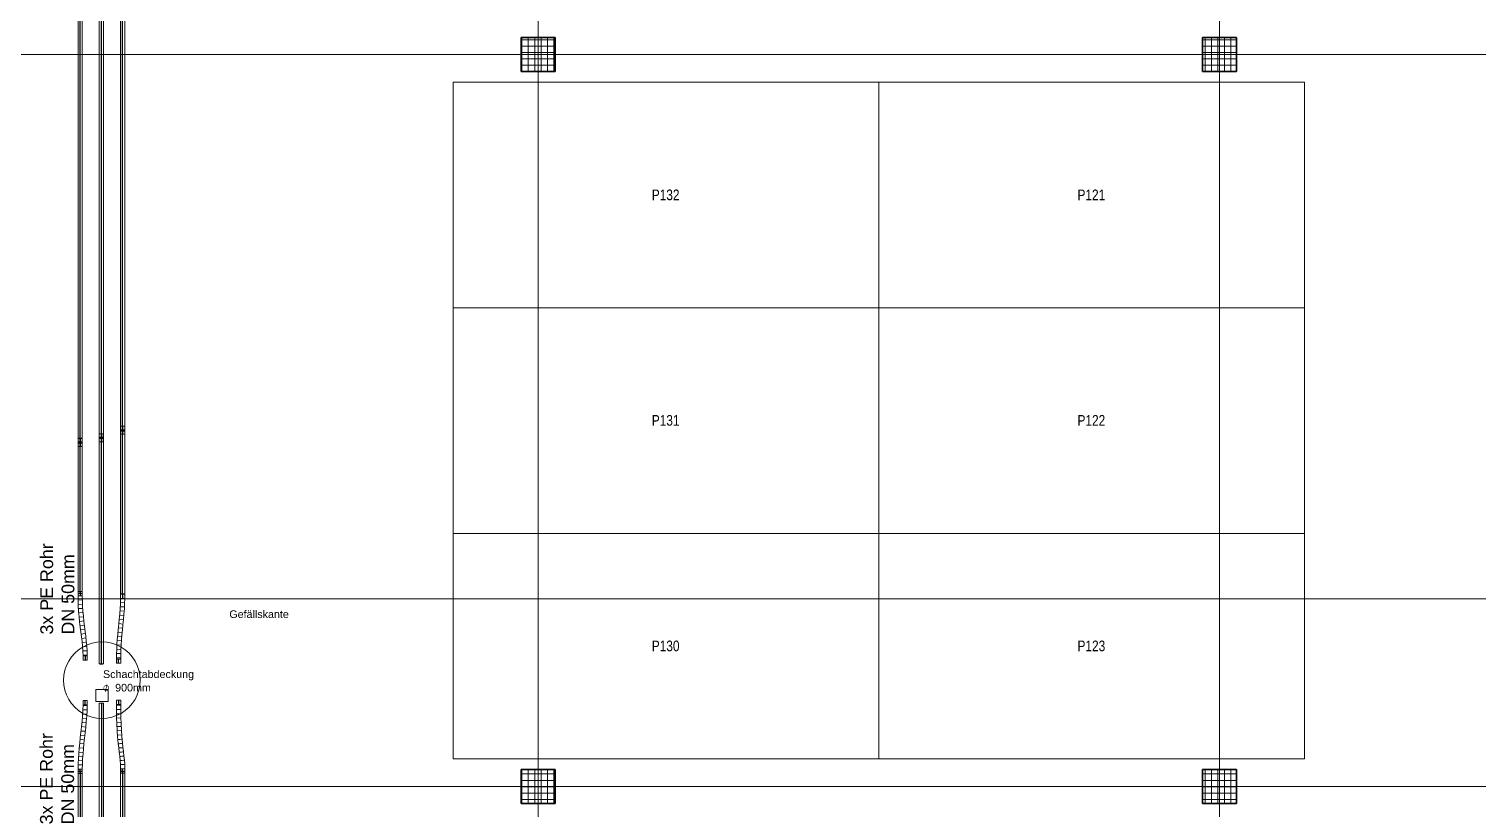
# Model space of a CAD drawing. Extents: x -882 to 937, y -179 to 966.
# Drawn here: x -388.5 to -48.2, y 339.6 to 522.9 of the extents above; entities that cross this region are included whole.
import ezdxf
from ezdxf.lldxf.tags import DXFTag

# ---------------------------------------------------------------- set-up
doc = ezdxf.new("R2010")
doc.units = 0
doc.layers.get('0').update_dxf_attribs({"lineweight": 13})
for name, color, linetype, lineweight in [('A-FLOR-____-OTLN', 7, 'Continuous', 9), ('A-GENM-____-OTLN', 7, 'Continuous', 9), ('C-PRKG-____-IDEN', 7, 'Continuous', 5), ('C-PRKG-____-OTLN', 7, 'Continuous', 9), ('S-COLS-____-MCUT', 7, 'Continuous', 35), ('S-COLS-____-OTLN', 7, 'Continuous', 9), ('S-GRID-____-OTLN', 7, 'Continuous', 5), ('Text', 7, 'Continuous', 5)]:
    doc.layers.add(name, color=color, linetype=linetype, lineweight=lineweight)
doc.layers.add('EL01_WAN_Röhre Boden', color=7, linetype='Continuous', lineweight=13, true_color=0xff6666)
doc.layers.add('EL01_WAN_Röhre Boden Typ', color=1, linetype='Continuous', lineweight=13, true_color=0xff0000)
doc.styles.get("Standard").update_dxf_attribs({"font": 'arial.ttf'})
tags = doc.linetypes.add('_Rasterlinie_', pattern=[0.375, 0.2, -0.05, 0.075, -0.05]).pattern_tags.tags
tags[10:11] = [DXFTag(74, 4), DXFTag(75, 0), DXFTag(340, '0'), DXFTag(46, 1.0), DXFTag(50, 0.0), DXFTag(44, 0.0), DXFTag(45, 0.0)]
tags[8:9] = [DXFTag(74, 4), DXFTag(75, 0), DXFTag(340, '0'), DXFTag(46, 1.0), DXFTag(50, 0.0), DXFTag(44, 0.0), DXFTag(45, 0.0)]
tags[6:7] = [DXFTag(74, 4), DXFTag(75, 0), DXFTag(340, '0'), DXFTag(46, 1.0), DXFTag(50, 0.0), DXFTag(44, 0.0), DXFTag(45, 0.0)]
tags[4:5] = [DXFTag(74, 4), DXFTag(75, 0), DXFTag(340, '0'), DXFTag(46, 1.0), DXFTag(50, 0.0), DXFTag(44, 0.0), DXFTag(45, 0.0)]
tags = doc.linetypes.add('ACAD_ISO03W100', pattern=[30, 12, -18]).pattern_tags.tags
tags[6:7] = [DXFTag(74, 4), DXFTag(75, 0), DXFTag(340, '0'), DXFTag(46, 0.0), DXFTag(50, 0.0), DXFTag(44, 0.0), DXFTag(45, 0.0)]
tags[4:5] = [DXFTag(74, 4), DXFTag(75, 0), DXFTag(340, '0'), DXFTag(46, 0.0), DXFTag(50, 0.0), DXFTag(44, 0.0), DXFTag(45, 0.0)]
tags = doc.linetypes.add('STRICHPUNKT2', pattern=[12.7, 6.35, -3.175, 0, -3.175]).pattern_tags.tags
tags[10:11] = [DXFTag(74, 4), DXFTag(75, 0), DXFTag(340, '0'), DXFTag(46, 0.0), DXFTag(50, 0.0), DXFTag(44, 0.0), DXFTag(45, 0.0)]
tags[8:9] = [DXFTag(74, 4), DXFTag(75, 0), DXFTag(340, '0'), DXFTag(46, 0.0), DXFTag(50, 0.0), DXFTag(44, 0.0), DXFTag(45, 0.0)]
tags[6:7] = [DXFTag(74, 4), DXFTag(75, 0), DXFTag(340, '0'), DXFTag(46, 0.0), DXFTag(50, 0.0), DXFTag(44, 0.0), DXFTag(45, 0.0)]
tags[4:5] = [DXFTag(74, 4), DXFTag(75, 0), DXFTag(340, '0'), DXFTag(46, 0.0), DXFTag(50, 0.0), DXFTag(44, 0.0), DXFTag(45, 0.0)]

# ---------------------------------------------------------------- blocks, each defined once
blk = doc.blocks.new('Referenz-A0UJ2GK4XE', base_point=(-896.79, -159.76))
at = {"layer": 'A-FLOR-____-OTLN', "color": 0, "linetype": 'Continuous', "ltscale": 0.13}
blk.add_line((111.08, 389.05), (-788.92, 389.05), dxfattribs=at)
for major_axis in [(9, 0), (-9, 0)]:
    blk.add_ellipse((-371.42, 369.89), major_axis=major_axis, ratio=0.999794, start_param=0, end_param=3.141593, dxfattribs=at)
at = {"layer": 'A-GENM-____-OTLN', "color": 0, "linetype": 'Continuous', "ltscale": 0.13}
for p, q in [((-380.42, 369.91), (-380.42, 369.89)), ((-362.42, 369.89), (-362.42, 369.91))]:
    blk.add_line(p, q, dxfattribs=at)
for major_axis in [(9, 0), (-9, 0)]:
    blk.add_ellipse((-371.42, 369.89), major_axis=major_axis, ratio=0.999794, start_param=0, end_param=3.141593, dxfattribs=at)
at = {"layer": 'C-PRKG-____-OTLN', "color": 0, "linetype": 'Continuous', "ltscale": 0.13}
for p, q in [((-288.92, 510.37), (-288.92, 457.38)), ((-188.92, 510.37), (-288.92, 510.37)), ((-288.92, 510.37), (-288.92, 510.37)), ((-188.92, 457.38), (-188.92, 510.37)), ((-188.92, 510.37), (-188.92, 510.37)), ((-88.92, 510.37), (-188.92, 510.37)), ((-188.92, 510.37), (-188.92, 457.38)), ((-188.92, 510.37), (-188.92, 510.37)), ((-88.92, 457.38), (-88.92, 510.37)), ((-88.92, 510.37), (-88.92, 510.37)), ((-288.92, 457.38), (-288.92, 404.39)), ((-188.92, 457.38), (-288.92, 457.38)), ((-288.92, 457.38), (-288.92, 457.38)), ((-288.92, 457.38), (-188.92, 457.38)), ((-288.92, 457.38), (-288.92, 457.38)), ((-188.92, 404.39), (-188.92, 457.38)), ((-188.92, 457.38), (-188.92, 457.38)), ((-188.92, 457.38), (-188.92, 457.38)), ((-88.92, 457.38), (-188.92, 457.38)), ((-188.92, 457.38), (-188.92, 404.39)), ((-188.92, 457.38), (-188.92, 457.38)), ((-188.92, 457.38), (-88.92, 457.38)), ((-188.92, 457.38), (-188.92, 457.38)), ((-88.92, 404.39), (-88.92, 457.38)), ((-88.92, 457.38), (-88.92, 457.38)), ((-88.92, 457.38), (-88.92, 457.38)), ((-288.92, 404.39), (-288.92, 351.4)), ((-188.92, 404.39), (-288.92, 404.39)), ((-188.92, 404.39), (-288.92, 404.39)), ((-288.92, 404.39), (-288.92, 351.4)), ((-288.92, 351.4), (-288.92, 404.39)), ((-288.92, 404.39), (-188.92, 404.39)), ((-288.92, 404.39), (-288.92, 404.39)), ((-288.92, 404.39), (-188.92, 404.39)), ((-288.92, 404.39), (-288.92, 404.39)), ((-188.92, 404.39), (-188.92, 351.4)), ((-88.92, 404.39), (-188.92, 404.39)), ((-88.92, 404.39), (-188.92, 404.39)), ((-188.92, 404.39), (-188.92, 351.4)), ((-188.92, 351.4), (-188.92, 404.39)), ((-188.92, 404.39), (-88.92, 404.39)), ((-188.92, 404.39), (-188.92, 404.39)), ((-188.92, 404.39), (-188.92, 351.4)), ((-188.92, 351.4), (-188.92, 404.39)), ((-188.92, 404.39), (-188.92, 351.4)), ((-188.92, 404.39), (-188.92, 404.39)), ((-188.92, 404.39), (-188.92, 404.39)), ((-188.92, 404.39), (-88.92, 404.39)), ((-188.92, 404.39), (-188.92, 404.39)), ((-88.92, 404.39), (-88.92, 351.4)), ((-88.92, 351.4), (-88.92, 404.39)), ((-88.92, 404.39), (-88.92, 351.4)), ((-88.92, 404.39), (-88.92, 404.39)), ((-88.92, 404.39), (-88.92, 404.39)), ((-188.92, 351.4), (-288.92, 351.4)), ((-288.92, 351.4), (-188.92, 351.4)), ((-188.92, 351.4), (-288.92, 351.4)), ((-288.92, 351.4), (-288.92, 351.4)), ((-88.92, 351.4), (-188.92, 351.4)), ((-188.92, 351.4), (-88.92, 351.4)), ((-88.92, 351.4), (-188.92, 351.4)), ((-188.92, 351.4), (-188.92, 351.4)), ((-188.92, 351.4), (-188.92, 351.4)), ((-88.92, 351.4), (-88.92, 351.4))]:
    blk.add_line(p, q, dxfattribs=at)
at = {"layer": 'S-COLS-____-MCUT', "color": 0, "linetype": 'Continuous', "ltscale": 0.35}
for p, q in [((-264.92, 520.9), (-272.92, 520.9)), ((-272.92, 520.9), (-272.92, 512.9)), ((-264.92, 512.9), (-264.92, 520.9)), ((-104.92, 520.9), (-112.92, 520.9)), ((-112.92, 520.9), (-112.92, 512.9)), ((-104.92, 512.9), (-104.92, 520.9)), ((-272.92, 512.9), (-264.92, 512.9)), ((-112.92, 512.9), (-104.92, 512.9)), ((-264.92, 348.9), (-272.92, 348.9)), ((-272.92, 348.9), (-272.92, 340.9)), ((-264.92, 340.9), (-264.92, 348.9)), ((-104.92, 348.9), (-112.92, 348.9)), ((-112.92, 348.9), (-112.92, 340.9)), ((-104.92, 340.9), (-104.92, 348.9)), ((-272.92, 340.9), (-264.92, 340.9)), ((-112.92, 340.9), (-104.92, 340.9))]:
    blk.add_line(p, q, dxfattribs=at)
at = {"layer": 'S-COLS-____-OTLN', "color": 0, "linetype": 'Continuous', "ltscale": 0.13}
for p, q in [((-272.76, 512.9), (-272.76, 520.9)), ((-271.26, 512.9), (-271.26, 520.9)), ((-269.76, 512.9), (-269.76, 520.9)), ((-268.26, 512.9), (-268.26, 520.9)), ((-266.76, 512.9), (-266.76, 520.9)), ((-265.26, 512.9), (-265.26, 520.9)), ((-112.26, 512.9), (-112.26, 520.9)), ((-110.76, 512.9), (-110.76, 520.9)), ((-109.26, 512.9), (-109.26, 520.9)), ((-107.76, 512.9), (-107.76, 520.9)), ((-106.26, 512.9), (-106.26, 520.9)), ((-272.92, 520.37), (-264.92, 520.37)), ((-272.92, 518.87), (-264.92, 518.87)), ((-272.92, 517.37), (-264.92, 517.37)), ((-112.92, 520.37), (-104.92, 520.37)), ((-112.92, 518.87), (-104.92, 518.87)), ((-112.92, 517.37), (-104.92, 517.37)), ((-272.92, 515.87), (-264.92, 515.87)), ((-272.92, 514.37), (-264.92, 514.37)), ((-112.92, 515.87), (-104.92, 515.87)), ((-112.92, 514.37), (-104.92, 514.37)), ((-272.92, 347.87), (-264.92, 347.87)), ((-272.76, 340.9), (-272.76, 348.9)), ((-271.26, 340.9), (-271.26, 348.9)), ((-269.76, 340.9), (-269.76, 348.9)), ((-268.26, 340.9), (-268.26, 348.9)), ((-266.76, 340.9), (-266.76, 348.9)), ((-265.26, 340.9), (-265.26, 348.9)), ((-112.92, 347.87), (-104.92, 347.87)), ((-112.26, 340.9), (-112.26, 348.9)), ((-110.76, 340.9), (-110.76, 348.9)), ((-109.26, 340.9), (-109.26, 348.9)), ((-107.76, 340.9), (-107.76, 348.9)), ((-106.26, 340.9), (-106.26, 348.9)), ((-272.92, 346.37), (-264.92, 346.37)), ((-272.92, 344.87), (-264.92, 344.87)), ((-112.92, 346.37), (-104.92, 346.37)), ((-112.92, 344.87), (-104.92, 344.87)), ((-272.92, 343.37), (-264.92, 343.37)), ((-272.92, 341.87), (-264.92, 341.87)), ((-112.92, 343.37), (-104.92, 343.37)), ((-112.92, 341.87), (-104.92, 341.87))]:
    blk.add_line(p, q, dxfattribs=at)
at = {"layer": 'S-GRID-____-OTLN', "color": 0, "linetype": '_Rasterlinie_', "ltscale": 0.13}
for p, q in [((-268.92, 109.1), (-268.92, 949.68)), ((-108.92, 109.1), (-108.92, 949.68)), ((-850.37, 516.9), (51.5, 516.9)), ((-850.37, 344.9), (51.5, 344.9))]:
    blk.add_line(p, q, dxfattribs=at)
at = {"layer": 'C-PRKG-____-IDEN', "color": 0, "linetype": 'Continuous', "ltscale": 0.13, "char_height": 2.5, "attachment_point": 1}
for s, insert in [('{\\W0.8;\\fArial;P132}', (-242.26, 485.18)), ('{\\W0.8;\\fArial;P121}', (-142.26, 485.18)), ('{\\W0.8;\\fArial;P131}', (-242.26, 432.2)), ('{\\W0.8;\\fArial;P122}', (-142.26, 432.2)), ('{\\W0.8;\\fArial;P130}', (-242.26, 379.21)), ('{\\W0.8;\\fArial;P123}', (-142.26, 379.21))]:
    blk.add_mtext(s, dxfattribs=dict(at, insert=insert))
at = {"layer": 'Text', "color": 0, "linetype": 'Continuous', "ltscale": 0.13, "char_height": 1.8, "attachment_point": 1}
for s, insert in [('{\\fArial;Gefällskante}', (-341.49, 386.31)), ('{\\fArial;Schachtabdeckung}', (-371.16, 372.22)), ('{\\fSegoe UI Symbol;⌀}', (-371.16, 369.05)), ('{\\fArial;900mm}', (-368.31, 369.05))]:
    blk.add_mtext(s, dxfattribs=dict(at, insert=insert))
blk = doc.blocks.new('Bauteilbeschriftung-A0UJ2GKAXE', base_point=(-385.89, 380.63))
at = {"color": 0, "lineweight": -2, "char_height": 3, "attachment_point": 1, "rotation": 90}
for s, insert in [('{\\fArial;3x PE Rohr}', (-385.89, 380.63)), ('{\\fArial;DN 50mm}', (-380.89, 380.63))]:
    blk.add_mtext(s, dxfattribs=dict(at, insert=insert))
blk = doc.blocks.new('Bauteilbeschriftung-A0UJ2GKWXE', base_point=(-385.96, 336.04))
at = {"color": 0, "lineweight": -2, "char_height": 3, "attachment_point": 1, "rotation": 90}
for s, insert in [('{\\fArial;3x PE Rohr}', (-385.96, 336.04)), ('{\\fArial;DN 50mm}', (-380.96, 336.04))]:
    blk.add_mtext(s, dxfattribs=dict(at, insert=insert))
blk = doc.blocks.new('Steckverbinder-A0UJ2GLEXE', base_point=(-377.02, 424.81))
at = {"color": 0, "linetype": 'ByBlock', "lineweight": -2, "ltscale": 0.13}
for p, q in [((-377.01, 426.72), (-377.01, 424.82)), ((-376.03, 426.72), (-376.03, 424.82))]:
    blk.add_line(p, q, dxfattribs=at)
at = {"color": 0, "linetype": 'STRICHPUNKT2', "lineweight": 25, "ltscale": 0.25}
blk.add_line((-376.52, 426.72), (-376.52, 424.82), dxfattribs=at)
at = {"color": 0, "linetype": 'ByBlock', "lineweight": -2, "ltscale": 0.13, "extrusion": (0, 0, -1)}
blk.add_ellipse((-376.52, 425.77), major_axis=(0.5, 0), ratio=0.018535, dxfattribs=at)
at = {"color": 0, "linetype": 'ByBlock', "lineweight": -2, "ltscale": 0.13}
for centre in [(-376.52, 426.72), (-376.52, 424.82)]:
    blk.add_ellipse(centre, major_axis=(-0.49, 0), ratio=0.018535, dxfattribs=at)
blk = doc.blocks.new('Wickelfalzrohr-A0UJ2GLGXE', base_point=(-367.99, 373.87))
at = {"color": 0, "linetype": 'ByBlock', "lineweight": -2, "ltscale": 0.13}
for p, q in [((-367.99, 374.87), (-367.99, 373.87)), ((-367.7, 374.87), (-367.99, 374.87)), ((-367.29, 374.87), (-367.7, 374.87)), ((-366.99, 374.87), (-367.29, 374.87)), ((-366.99, 373.87), (-366.99, 374.87)), ((-367.7, 373.87), (-367.99, 373.87)), ((-367.28, 373.87), (-367.7, 373.87)), ((-366.99, 373.87), (-367.28, 373.87))]:
    blk.add_line(p, q, dxfattribs=at)
at = {"color": 0, "linetype": 'STRICHPUNKT2', "lineweight": 25, "ltscale": 0.25}
blk.add_line((-367.49, 373.87), (-367.49, 374.87), dxfattribs=at)
blk = doc.blocks.new('Flexrohr-A0UJ2GLWXE', base_point=(-367.99, 374.87))
at = {"color": 0, "linetype": 'ByBlock', "lineweight": -2, "ltscale": 0.13}
for p, q in [((-367.06, 389.12), (-367.08, 387.91)), ((-367.05, 388.14), (-366.11, 388.11)), ((-366.06, 389.12), (-366.08, 387.87)), ((-367.23, 385.47), (-367.34, 384.25)), ((-367.14, 386.69), (-367.23, 385.47)), ((-367.23, 385.17), (-366.29, 385.09)), ((-367.15, 386.16), (-366.22, 386.09)), ((-367.08, 387.91), (-367.14, 386.69)), ((-367.09, 387.15), (-366.15, 387.1)), ((-366.24, 385.39), (-366.35, 384.16)), ((-366.15, 386.63), (-366.24, 385.39)), ((-366.08, 387.87), (-366.15, 386.63)), ((-367.59, 381.8), (-367.7, 380.65)), ((-367.47, 383.03), (-367.59, 381.8)), ((-367.52, 382.19), (-366.58, 382.1)), ((-367.34, 384.25), (-367.47, 383.03)), ((-367.42, 383.19), (-366.48, 383.09)), ((-367.32, 384.18), (-366.39, 384.09)), ((-366.59, 381.7), (-366.7, 380.56)), ((-366.47, 382.93), (-366.59, 381.7)), ((-366.35, 384.16), (-366.47, 382.93)), ((-367.88, 378.34), (-367.94, 377.19)), ((-367.8, 379.5), (-367.88, 378.34)), ((-367.86, 378.19), (-366.92, 378.13)), ((-367.7, 380.65), (-367.8, 379.5)), ((-367.79, 379.19), (-366.85, 379.12)), ((-367.71, 380.19), (-366.77, 380.11)), ((-367.62, 381.19), (-366.68, 381.11)), ((-366.88, 378.28), (-366.94, 377.14)), ((-366.8, 379.42), (-366.88, 378.28)), ((-366.7, 380.56), (-366.8, 379.42)), ((-367.98, 376.03), (-367.99, 374.87)), ((-367.99, 374.87), (-366.99, 374.87)), ((-367.94, 377.19), (-367.98, 376.03)), ((-367.96, 375.16), (-367.02, 375.16)), ((-367.95, 376.17), (-367.01, 376.15)), ((-367.91, 377.18), (-366.97, 377.14)), ((-366.98, 376.01), (-366.99, 374.87)), ((-366.94, 377.14), (-366.98, 376.01))]:
    blk.add_line(p, q, dxfattribs=at)
at = {"color": 0, "linetype": 'ByBlock', "lineweight": -2, "ltscale": 0.13, "extrusion": (0, 0, -1)}
blk.add_ellipse((-366.56, 389.12), major_axis=(0.5, -0.002), ratio=0.02525, dxfattribs=at)
blk = doc.blocks.new('Wickelfalzrohr-A0UJ2GM2XE', base_point=(-372.05, 426.99))
at = {"color": 0, "linetype": 'ByBlock', "lineweight": -2, "ltscale": 0.13}
for p, q in [((-372.05, 546.98), (-372.05, 427)), ((-371.05, 546.98), (-371.05, 427))]:
    blk.add_line(p, q, dxfattribs=at)
at = {"color": 0, "linetype": 'STRICHPUNKT2', "lineweight": 25, "ltscale": 0.25}
blk.add_line((-371.55, 427), (-371.55, 546.98), dxfattribs=at)
at = {"color": 0, "linetype": 'ByBlock', "lineweight": -2, "ltscale": 0.13}
for centre in [(-371.55, 546.98), (-371.55, 427)]:
    blk.add_ellipse(centre, major_axis=(0.5, 0), ratio=0.018535, dxfattribs=at)
blk = doc.blocks.new('Wickelfalzrohr-A0UJ2GM8XE', base_point=(-377.02, 248.56))
at = {"color": 0, "linetype": 'ByBlock', "lineweight": -2, "ltscale": 0.13}
for p, q in [((-377.02, 248.58), (-377.02, 348.5)), ((-376.02, 248.58), (-376.02, 348.5))]:
    blk.add_line(p, q, dxfattribs=at)
at = {"color": 0, "linetype": 'STRICHPUNKT2', "lineweight": 25, "ltscale": 0.25}
blk.add_line((-376.52, 348.5), (-376.52, 248.58), dxfattribs=at)
at = {"color": 0, "linetype": 'ByBlock', "lineweight": -2, "ltscale": 0.13}
for centre in [(-376.52, 348.5), (-376.52, 248.58)]:
    blk.add_ellipse(centre, major_axis=(-0.5, 0), ratio=0.041259, dxfattribs=at)
blk = doc.blocks.new('Wickelfalzrohr-A0UJ2GMEXE', base_point=(-367.05, 258.56))
at = {"color": 0, "linetype": 'ByBlock', "lineweight": -2, "ltscale": 0.13}
for p, q in [((-367.05, 258.58), (-367.05, 348.49)), ((-366.05, 258.58), (-366.05, 348.49))]:
    blk.add_line(p, q, dxfattribs=at)
at = {"color": 0, "linetype": 'STRICHPUNKT2', "lineweight": 25, "ltscale": 0.25}
blk.add_line((-366.55, 348.49), (-366.55, 258.58), dxfattribs=at)
at = {"color": 0, "linetype": 'ByBlock', "lineweight": -2, "ltscale": 0.13}
for centre in [(-366.55, 348.49), (-366.55, 258.58)]:
    blk.add_ellipse(centre, major_axis=(-0.5, 0), ratio=0.045864, dxfattribs=at)
blk = doc.blocks.new('Flexrohr-A0UJ2GMGXE', base_point=(-367.99, 349.08))
at = {"color": 0, "linetype": 'ByBlock', "lineweight": -2, "ltscale": 0.13}
for p, q in [((-366.99, 364.21), (-367.99, 364.21)), ((-367.99, 362.68), (-367.99, 364.21)), ((-366.99, 362.69), (-366.99, 364.21)), ((-367.97, 361.15), (-367.99, 362.68)), ((-367.92, 359.62), (-367.97, 361.15)), ((-367.02, 364.02), (-367.96, 364.02)), ((-367.02, 363.02), (-367.96, 363.02)), ((-367.01, 362.03), (-367.95, 362.01)), ((-366.99, 361.03), (-367.93, 361.01)), ((-366.97, 361.18), (-366.99, 362.69)), ((-366.92, 359.66), (-366.97, 361.18)), ((-367.84, 358.09), (-367.92, 359.62)), ((-366.96, 360.04), (-367.9, 360)), ((-366.92, 359.05), (-367.86, 359)), ((-367.73, 356.57), (-367.84, 358.09)), ((-366.87, 358.05), (-367.81, 357.99)), ((-366.84, 358.16), (-366.92, 359.66)), ((-366.74, 356.65), (-366.84, 358.16)), ((-366.8, 357.06), (-367.73, 356.99)), ((-367.59, 355.04), (-367.73, 356.57)), ((-367.47, 354.03), (-367.59, 355.04)), ((-367.35, 353.03), (-367.47, 354.03)), ((-366.59, 355.15), (-366.74, 356.65)), ((-366.48, 354.15), (-366.59, 355.15)), ((-366.35, 353.15), (-366.48, 354.15)), ((-367.23, 352.04), (-367.35, 353.03)), ((-367.14, 351.05), (-367.23, 352.04)), ((-367.07, 350.07), (-367.14, 351.05)), ((-366.24, 352.14), (-366.35, 353.15)), ((-366.14, 351.13), (-366.24, 352.14)), ((-366.07, 350.11), (-366.14, 351.13)), ((-367.05, 349.08), (-367.07, 350.07)), ((-366.05, 349.08), (-367.05, 349.08)), ((-366.1, 350.1), (-367.04, 350.06)), ((-366.05, 349.08), (-366.07, 350.11))]:
    blk.add_line(p, q, dxfattribs=at)
at = {"color": 0, "linetype": 'ByBlock', "lineweight": -2, "ltscale": 0.13, "extrusion": (0, 0, -1)}
for centre, major_axis, ratio in [((-367.18, 356.03), (0.498, 0.046), 0.059528), ((-367.08, 355.04), (0.497, 0.052), 0.070296), ((-366.97, 354.05), (0.496, 0.059), 0.082615), ((-366.85, 353.06), (0.497, 0.059), 0.083714), ((-366.73, 352.07), (0.497, 0.052), 0.075983), ((-366.64, 351.08), (0.498, 0.04), 0.05927)]:
    blk.add_ellipse(centre, major_axis=major_axis, ratio=ratio, start_param=0.348166, end_param=2.793427, dxfattribs=at)
blk = doc.blocks.new('Flexrohr-A0UJ2GN0XE', base_point=(-377.02, 348.97))
at = {"color": 0, "linetype": 'ByBlock', "lineweight": -2, "ltscale": 0.13}
for p, q in [((-376.07, 360.25), (-375.96, 361.54)), ((-375.04, 360.9), (-375.98, 360.97)), ((-375.96, 361.54), (-375.89, 362.83)), ((-374.97, 361.9), (-375.91, 361.96)), ((-375.89, 362.83), (-375.86, 364.12)), ((-374.86, 364.11), (-375.86, 364.12)), ((-374.91, 362.91), (-375.85, 362.95)), ((-374.89, 363.93), (-375.83, 363.93)), ((-375.08, 360.16), (-374.96, 361.47)), ((-374.96, 361.47), (-374.89, 362.79)), ((-374.89, 362.79), (-374.86, 364.11)), ((-376.5, 356.37), (-376.35, 357.66)), ((-376.35, 357.66), (-376.2, 358.96)), ((-376.2, 358.96), (-376.07, 360.25)), ((-375.24, 358.9), (-376.17, 359)), ((-375.13, 359.9), (-376.07, 359.99)), ((-375.51, 356.25), (-375.36, 357.55)), ((-375.36, 357.55), (-375.21, 358.85)), ((-375.21, 358.85), (-375.08, 360.16)), ((-376.76, 353.92), (-376.63, 355.14)), ((-375.78, 353.94), (-376.72, 354.03)), ((-376.63, 355.14), (-376.5, 356.37)), ((-375.68, 354.93), (-376.62, 355.03)), ((-375.57, 355.92), (-376.51, 356.02)), ((-375.46, 356.91), (-376.4, 357.02)), ((-375.76, 353.83), (-375.64, 355.04)), ((-375.64, 355.04), (-375.51, 356.25)), ((-377, 350.23), (-376.94, 351.47)), ((-376.94, 351.47), (-376.86, 352.69)), ((-375.99, 350.97), (-376.93, 351.02)), ((-375.94, 351.96), (-376.88, 352.02)), ((-376.86, 352.69), (-376.76, 353.92)), ((-375.87, 352.95), (-376.8, 353.02)), ((-376, 350.2), (-375.95, 351.41)), ((-375.95, 351.41), (-375.86, 352.62)), ((-375.86, 352.62), (-375.76, 353.83)), ((-377.02, 349), (-377, 350.23)), ((-376.03, 349.98), (-376.97, 350.01)), ((-376.02, 348.99), (-376, 350.2))]:
    blk.add_line(p, q, dxfattribs=at)
blk.add_ellipse((-375.82, 357.95), major_axis=(-0.497, 0.056), ratio=0.050061, start_param=0.348166, end_param=2.793427, dxfattribs=at)
blk.add_ellipse((-376.52, 349), major_axis=(-0.5, 0.002), ratio=0.041259, dxfattribs=at)
blk = doc.blocks.new('Steckverbinder-A0UJ2GN4XE', base_point=(-367.05, 427.7))
at = {"color": 0, "linetype": 'ByBlock', "lineweight": -2, "ltscale": 0.13}
for p, q in [((-367.04, 429.61), (-367.04, 427.71)), ((-366.06, 429.61), (-366.06, 427.71))]:
    blk.add_line(p, q, dxfattribs=at)
at = {"color": 0, "linetype": 'STRICHPUNKT2', "lineweight": 25, "ltscale": 0.25}
blk.add_line((-366.55, 429.61), (-366.55, 427.71), dxfattribs=at)
at = {"color": 0, "linetype": 'ByBlock', "lineweight": -2, "ltscale": 0.13}
for centre in [(-366.55, 429.61), (-366.55, 427.71)]:
    blk.add_ellipse(centre, major_axis=(-0.49, 0), ratio=0.012339, dxfattribs=at)
at = {"color": 0, "linetype": 'ByBlock', "lineweight": -2, "ltscale": 0.13, "extrusion": (0, 0, -1)}
blk.add_ellipse((-366.55, 428.66), major_axis=(0.5, 0), ratio=0.012339, dxfattribs=at)
blk = doc.blocks.new('Wickelfalzrohr-A0UJ2GNGXE', base_point=(-367.05, 428.74))
at = {"color": 0, "linetype": 'ByBlock', "lineweight": -2, "ltscale": 0.13}
for p, q in [((-367.05, 548.73), (-367.05, 428.74)), ((-366.05, 548.73), (-366.05, 428.74))]:
    blk.add_line(p, q, dxfattribs=at)
at = {"color": 0, "linetype": 'STRICHPUNKT2', "lineweight": 25, "ltscale": 0.25}
blk.add_line((-366.55, 428.74), (-366.55, 548.73), dxfattribs=at)
at = {"color": 0, "linetype": 'ByBlock', "lineweight": -2, "ltscale": 0.13}
for centre in [(-366.55, 548.73), (-366.55, 428.74)]:
    blk.add_ellipse(centre, major_axis=(0.5, 0), ratio=0.012339, dxfattribs=at)
blk = doc.blocks.new('Wickelfalzrohr-A0UJ2GNQXE', base_point=(-367.05, 390.16))
at = {"color": 0, "linetype": 'ByBlock', "lineweight": -2, "ltscale": 0.13}
for p, q in [((-367.05, 428.44), (-367.05, 390.16)), ((-366.05, 428.44), (-366.05, 390.16))]:
    blk.add_line(p, q, dxfattribs=at)
at = {"color": 0, "linetype": 'STRICHPUNKT2', "lineweight": 25, "ltscale": 0.25}
blk.add_line((-366.55, 390.16), (-366.55, 428.44), dxfattribs=at)
at = {"color": 0, "linetype": 'ByBlock', "lineweight": -2, "ltscale": 0.13}
for centre in [(-366.55, 428.44), (-366.55, 390.16)]:
    blk.add_ellipse(centre, major_axis=(0.5, 0), ratio=0.012339, dxfattribs=at)
blk = doc.blocks.new('Wickelfalzrohr-A0UJ2GO2XE', base_point=(-367.06, 389.11))
at = {"color": 0, "linetype": 'ByBlock', "lineweight": -2, "ltscale": 0.13}
for p, q in [((-367.06, 389.12), (-367.05, 390.12)), ((-366.06, 389.12), (-366.05, 390.12))]:
    blk.add_line(p, q, dxfattribs=at)
at = {"color": 0, "linetype": 'STRICHPUNKT2', "lineweight": 25, "ltscale": 0.25}
blk.add_line((-366.55, 390.12), (-366.56, 389.12), dxfattribs=at)
at = {"color": 0, "linetype": 'ByBlock', "lineweight": -2, "ltscale": 0.13}
for centre in [(-366.56, 389.12), (-366.55, 390.12)]:
    blk.add_ellipse(centre, major_axis=(-0.5, 0.002), ratio=0.02525, dxfattribs=at)
blk = doc.blocks.new('Wickelfalzrohr-A0UJ2GO4XE', base_point=(-375.86, 364.11))
at = {"color": 0, "linetype": 'ByBlock', "lineweight": -2, "ltscale": 0.13}
for p, q in [((-375.85, 365.12), (-375.86, 364.12)), ((-375.56, 365.12), (-375.85, 365.12)), ((-375.14, 365.11), (-375.56, 365.12)), ((-374.85, 365.11), (-375.14, 365.11)), ((-374.86, 364.11), (-374.85, 365.11)), ((-375.56, 364.12), (-375.86, 364.12)), ((-375.15, 364.11), (-375.56, 364.12)), ((-374.86, 364.11), (-375.15, 364.11))]:
    blk.add_line(p, q, dxfattribs=at)
at = {"color": 0, "linetype": 'STRICHPUNKT2', "lineweight": 25, "ltscale": 0.25}
blk.add_line((-375.36, 364.11), (-375.35, 365.11), dxfattribs=at)
blk = doc.blocks.new('Bodendose (multi) UP-A0UJ2GO6XE', base_point=(-372.81, 364.9))
at = {"color": 0, "linetype": 'ByBlock', "lineweight": -2, "ltscale": 0.13}
for p, q in [((-372.81, 367.74), (-369.97, 367.74)), ((-372.81, 364.9), (-372.81, 367.74)), ((-369.97, 367.74), (-369.97, 364.9)), ((-369.97, 364.9), (-372.81, 364.9))]:
    blk.add_line(p, q, dxfattribs=at)
blk = doc.blocks.new('Wickelfalzrohr-A0UJ2GOAXE', base_point=(-377.03, 389.74))
at = {"color": 0, "linetype": 'ByBlock', "lineweight": -2, "ltscale": 0.13}
for p, q in [((-377.02, 390.74), (-377.03, 389.74)), ((-377.03, 389.74), (-376.73, 389.74)), ((-377.02, 390.74), (-376.73, 390.74)), ((-376.73, 390.74), (-376.31, 390.74)), ((-376.73, 389.74), (-376.32, 389.74)), ((-376.32, 389.74), (-376.03, 389.74)), ((-376.31, 390.74), (-376.02, 390.74)), ((-376.03, 389.74), (-376.02, 390.74))]:
    blk.add_line(p, q, dxfattribs=at)
at = {"color": 0, "linetype": 'STRICHPUNKT2', "lineweight": 25, "ltscale": 0.25}
blk.add_line((-376.52, 390.74), (-376.53, 389.74), dxfattribs=at)
blk = doc.blocks.new('Wickelfalzrohr-A0UJ2GOEXE', base_point=(-375.86, 374.63))
at = {"color": 0, "linetype": 'ByBlock', "lineweight": -2, "ltscale": 0.13}
for p, q in [((-375.86, 375.63), (-375.85, 374.63)), ((-375.86, 375.63), (-375.56, 375.63)), ((-375.85, 374.63), (-375.56, 374.63)), ((-375.56, 375.63), (-375.15, 375.63)), ((-375.56, 374.63), (-375.14, 374.63)), ((-375.15, 375.63), (-374.86, 375.63)), ((-375.14, 374.63), (-374.85, 374.63)), ((-374.85, 374.63), (-374.86, 375.63))]:
    blk.add_line(p, q, dxfattribs=at)
at = {"color": 0, "linetype": 'STRICHPUNKT2', "lineweight": 25, "ltscale": 0.25}
blk.add_line((-375.36, 375.63), (-375.35, 374.63), dxfattribs=at)
blk = doc.blocks.new('Flexrohr-A0UJ2GOKXE', base_point=(-377.03, 375.63))
at = {"color": 0, "linetype": 'ByBlock', "lineweight": -2, "ltscale": 0.13}
for p, q in [((-377.03, 389.74), (-376.03, 389.74)), ((-377.03, 389.74), (-377.01, 388.51)), ((-377.01, 388.51), (-376.96, 387.28)), ((-376.98, 388.73), (-376.04, 388.75)), ((-376.03, 389.74), (-376.01, 388.53)), ((-376.01, 388.53), (-375.96, 387.33)), ((-376.96, 387.28), (-376.88, 386.05)), ((-376.95, 387.72), (-376.01, 387.76)), ((-376.9, 386.71), (-375.96, 386.77)), ((-376.88, 386.05), (-376.78, 384.82)), ((-376.82, 385.71), (-375.89, 385.78)), ((-376.78, 384.82), (-376.65, 383.6)), ((-376.73, 384.7), (-375.8, 384.79)), ((-375.96, 387.33), (-375.89, 386.12)), ((-375.89, 386.12), (-375.78, 384.92)), ((-375.78, 384.92), (-375.65, 383.71)), ((-376.65, 383.6), (-376.5, 382.38)), ((-376.63, 383.7), (-375.69, 383.81)), ((-376.51, 382.71), (-375.58, 382.82)), ((-376.5, 382.38), (-376.36, 381.24)), ((-376.39, 381.71), (-375.45, 381.83)), ((-376.36, 381.24), (-376.21, 380.11)), ((-375.65, 383.71), (-375.51, 382.5)), ((-375.51, 382.5), (-375.36, 381.37)), ((-375.36, 381.37), (-375.22, 380.23)), ((-376.26, 380.72), (-375.33, 380.84)), ((-376.21, 380.11), (-376.07, 378.98)), ((-376.13, 379.73), (-375.2, 379.84)), ((-376.07, 378.98), (-375.96, 377.86)), ((-376.02, 378.74), (-375.09, 378.84)), ((-375.96, 377.86), (-375.89, 376.74)), ((-375.93, 377.76), (-374.99, 377.83)), ((-375.22, 380.23), (-375.08, 379.09)), ((-375.08, 379.09), (-374.97, 377.94)), ((-374.97, 377.94), (-374.89, 376.79)), ((-375.89, 376.74), (-375.86, 375.63)), ((-375.86, 376.78), (-374.92, 376.82)), ((-375.86, 375.63), (-374.86, 375.63)), ((-375.83, 375.79), (-374.89, 375.8)), ((-374.89, 376.79), (-374.86, 375.63))]:
    blk.add_line(p, q, dxfattribs=at)
blk = doc.blocks.new('Wickelfalzrohr-A0UJ2GOMXE', base_point=(-367.06, 348.08))
at = {"color": 0, "linetype": 'ByBlock', "lineweight": -2, "ltscale": 0.13}
for p, q in [((-367.05, 349.08), (-367.06, 348.08)), ((-366.76, 348.08), (-367.06, 348.08)), ((-366.76, 349.08), (-367.05, 349.08)), ((-366.34, 349.08), (-366.76, 349.08)), ((-366.35, 348.08), (-366.76, 348.08)), ((-366.06, 348.08), (-366.35, 348.08)), ((-366.05, 349.08), (-366.34, 349.08)), ((-366.06, 348.08), (-366.05, 349.08))]:
    blk.add_line(p, q, dxfattribs=at)
at = {"color": 0, "linetype": 'STRICHPUNKT2', "lineweight": 25, "ltscale": 0.25}
blk.add_line((-366.56, 348.08), (-366.55, 349.08), dxfattribs=at)
blk = doc.blocks.new('Wickelfalzrohr-A0UJ2GOOXE', base_point=(-377.03, 347.98))
at = {"color": 0, "linetype": 'ByBlock', "lineweight": -2, "ltscale": 0.13}
for p, q in [((-377.02, 349), (-377.03, 348)), ((-376.02, 348.99), (-376.03, 347.99))]:
    blk.add_line(p, q, dxfattribs=at)
at = {"color": 0, "linetype": 'STRICHPUNKT2', "lineweight": 25, "ltscale": 0.25}
blk.add_line((-376.53, 348), (-376.52, 349), dxfattribs=at)
at = {"color": 0, "linetype": 'ByBlock', "lineweight": -2, "ltscale": 0.13, "extrusion": (0, 0, -1)}
for centre in [(-376.53, 348), (-376.52, 349)]:
    blk.add_ellipse(centre, major_axis=(0.5, -0.002), ratio=0.041259, dxfattribs=at)
blk = doc.blocks.new('Wickelfalzrohr-A0UJ2GOQXE', base_point=(-367.99, 364.21))
at = {"color": 0, "linetype": 'ByBlock', "lineweight": -2, "ltscale": 0.13}
for p, q in [((-367.99, 365.21), (-367.99, 364.21)), ((-367.99, 365.21), (-367.7, 365.21)), ((-367.99, 364.21), (-367.7, 364.21)), ((-367.7, 365.21), (-367.28, 365.21)), ((-367.7, 364.21), (-367.29, 364.21)), ((-367.29, 364.21), (-366.99, 364.21)), ((-367.28, 365.21), (-366.99, 365.21)), ((-366.99, 364.21), (-366.99, 365.21))]:
    blk.add_line(p, q, dxfattribs=at)
at = {"color": 0, "linetype": 'STRICHPUNKT2', "lineweight": 25, "ltscale": 0.25}
blk.add_line((-367.49, 365.21), (-367.49, 364.21), dxfattribs=at)
blk = doc.blocks.new('Wickelfalzrohr-A0UJ2GP0XE', base_point=(-372.05, 373.7))
at = {"color": 0, "linetype": 'ByBlock', "lineweight": -2, "ltscale": 0.13}
for p, q in [((-372.05, 426.7), (-372.05, 373.71)), ((-371.05, 426.7), (-371.05, 373.71))]:
    blk.add_line(p, q, dxfattribs=at)
at = {"color": 0, "linetype": 'STRICHPUNKT2', "lineweight": 25, "ltscale": 0.25}
blk.add_line((-371.55, 373.71), (-371.55, 426.7), dxfattribs=at)
at = {"color": 0, "linetype": 'ByBlock', "lineweight": -2, "ltscale": 0.13}
for centre in [(-371.55, 426.7), (-371.55, 373.71)]:
    blk.add_ellipse(centre, major_axis=(0.5, 0), ratio=0.018535, dxfattribs=at)
blk = doc.blocks.new('Wickelfalzrohr-A0UJ2GP2XE', base_point=(-372.05, 253.56))
at = {"color": 0, "linetype": 'ByBlock', "lineweight": -2, "ltscale": 0.13}
for p, q in [((-372.05, 253.58), (-372.05, 364.52)), ((-371.05, 253.58), (-371.05, 364.52))]:
    blk.add_line(p, q, dxfattribs=at)
at = {"color": 0, "linetype": 'STRICHPUNKT2', "lineweight": 25, "ltscale": 0.25}
blk.add_line((-371.55, 364.52), (-371.55, 253.58), dxfattribs=at)
at = {"color": 0, "linetype": 'ByBlock', "lineweight": -2, "ltscale": 0.13}
for centre in [(-371.55, 364.52), (-371.55, 253.58)]:
    blk.add_ellipse(centre, major_axis=(-0.5, 0), ratio=0.042998, dxfattribs=at)
blk = doc.blocks.new('Wickelfalzrohr-A0UJ2GP8XE', base_point=(-377.02, 425.91))
at = {"color": 0, "linetype": 'ByBlock', "lineweight": -2, "ltscale": 0.13}
for p, q in [((-377.02, 545.9), (-377.02, 425.92)), ((-376.02, 545.9), (-376.02, 425.92))]:
    blk.add_line(p, q, dxfattribs=at)
at = {"color": 0, "linetype": 'STRICHPUNKT2', "lineweight": 25, "ltscale": 0.25}
blk.add_line((-376.52, 425.92), (-376.52, 545.9), dxfattribs=at)
at = {"color": 0, "linetype": 'ByBlock', "lineweight": -2, "ltscale": 0.13}
for centre in [(-376.52, 545.9), (-376.52, 425.92)]:
    blk.add_ellipse(centre, major_axis=(0.5, 0), ratio=0.018535, dxfattribs=at)
blk = doc.blocks.new('Wickelfalzrohr-A0UJ2GPCXE', base_point=(-377.02, 390.24))
at = {"color": 0, "linetype": 'ByBlock', "lineweight": -2, "ltscale": 0.13}
for p, q in [((-377.02, 425.62), (-377.02, 390.25)), ((-376.02, 425.62), (-376.02, 390.25))]:
    blk.add_line(p, q, dxfattribs=at)
at = {"color": 0, "linetype": 'STRICHPUNKT2', "lineweight": 25, "ltscale": 0.25}
blk.add_line((-376.52, 390.25), (-376.52, 425.62), dxfattribs=at)
at = {"color": 0, "linetype": 'ByBlock', "lineweight": -2, "ltscale": 0.13}
for centre in [(-376.52, 425.62), (-376.52, 390.25)]:
    blk.add_ellipse(centre, major_axis=(0.5, 0), ratio=0.018535, dxfattribs=at)
blk = doc.blocks.new('Steckverbinder-A0UJ2GPQXE', base_point=(-372.05, 425.89))
at = {"color": 0, "linetype": 'ByBlock', "lineweight": -2, "ltscale": 0.13}
for p, q in [((-372.04, 427.8), (-372.04, 425.9)), ((-371.06, 427.8), (-371.06, 425.9))]:
    blk.add_line(p, q, dxfattribs=at)
at = {"color": 0, "linetype": 'STRICHPUNKT2', "lineweight": 25, "ltscale": 0.25}
blk.add_line((-371.55, 427.8), (-371.55, 425.9), dxfattribs=at)
at = {"color": 0, "linetype": 'ByBlock', "lineweight": -2, "ltscale": 0.13, "extrusion": (0, 0, -1)}
blk.add_ellipse((-371.55, 426.85), major_axis=(0.5, 0), ratio=0.018535, dxfattribs=at)
at = {"color": 0, "linetype": 'ByBlock', "lineweight": -2, "ltscale": 0.13}
for centre in [(-371.55, 427.8), (-371.55, 425.9)]:
    blk.add_ellipse(centre, major_axis=(-0.49, 0), ratio=0.018535, dxfattribs=at)

msp = doc.modelspace()

# ---------------------------------------------------------------- block references
at = {"color": 9, "lineweight": 25, "ltscale": 0.25, "true_color": 0xc0c0c0}
msp.add_blockref('Referenz-A0UJ2GK4XE', (-896.79, -159.76), dxfattribs=at)
at = {"layer": 'EL01_WAN_Röhre Boden', "color": 1, "linetype": 'ACAD_ISO03W100', "ltscale": 0.13, "true_color": 0xff0000}
for name, p in [('Wickelfalzrohr-A0UJ2GNGXE', (-367.05, 428.74)), ('Wickelfalzrohr-A0UJ2GP8XE', (-377.02, 425.91)), ('Wickelfalzrohr-A0UJ2GM2XE', (-372.05, 426.99)), ('Steckverbinder-A0UJ2GN4XE', (-367.05, 427.7)), ('Steckverbinder-A0UJ2GLEXE', (-377.02, 424.81)), ('Wickelfalzrohr-A0UJ2GPCXE', (-377.02, 390.24)), ('Steckverbinder-A0UJ2GPQXE', (-372.05, 425.89)), ('Wickelfalzrohr-A0UJ2GP0XE', (-372.05, 373.7)), ('Wickelfalzrohr-A0UJ2GNQXE', (-367.05, 390.16)), ('Bodendose (multi) UP-A0UJ2GO6XE', (-372.81, 364.9)), ('Wickelfalzrohr-A0UJ2GP2XE', (-372.05, 253.56)), ('Wickelfalzrohr-A0UJ2GM8XE', (-377.02, 248.56)), ('Wickelfalzrohr-A0UJ2GMEXE', (-367.05, 258.56))]:
    msp.add_blockref(name, p, dxfattribs=at)
at = {"layer": 'EL01_WAN_Röhre Boden', "color": 1, "linetype": 'ACAD_ISO03W100', "ltscale": 1.3, "true_color": 0xff0000}
for name, p in [('Wickelfalzrohr-A0UJ2GOAXE', (-377.03, 389.74)), ('Flexrohr-A0UJ2GOKXE', (-377.03, 375.63)), ('Flexrohr-A0UJ2GLWXE', (-367.99, 374.87)), ('Wickelfalzrohr-A0UJ2GO2XE', (-367.06, 389.11)), ('Wickelfalzrohr-A0UJ2GOEXE', (-375.86, 374.63)), ('Wickelfalzrohr-A0UJ2GLGXE', (-367.99, 373.87)), ('Wickelfalzrohr-A0UJ2GO4XE', (-375.86, 364.11)), ('Wickelfalzrohr-A0UJ2GOQXE', (-367.99, 364.21)), ('Flexrohr-A0UJ2GMGXE', (-367.99, 349.08)), ('Flexrohr-A0UJ2GN0XE', (-377.02, 348.97)), ('Wickelfalzrohr-A0UJ2GOOXE', (-377.03, 347.98)), ('Wickelfalzrohr-A0UJ2GOMXE', (-367.06, 348.08))]:
    msp.add_blockref(name, p, dxfattribs=at)
at = {"layer": 'EL01_WAN_Röhre Boden Typ', "color": 1, "linetype": 'Continuous', "ltscale": 1.3, "true_color": 0xff0000}
for name, p in [('Bauteilbeschriftung-A0UJ2GKAXE', (-385.89, 380.63)), ('Bauteilbeschriftung-A0UJ2GKWXE', (-385.96, 336.04))]:
    msp.add_blockref(name, p, dxfattribs=at)

doc.saveas('drawing.dxf')
